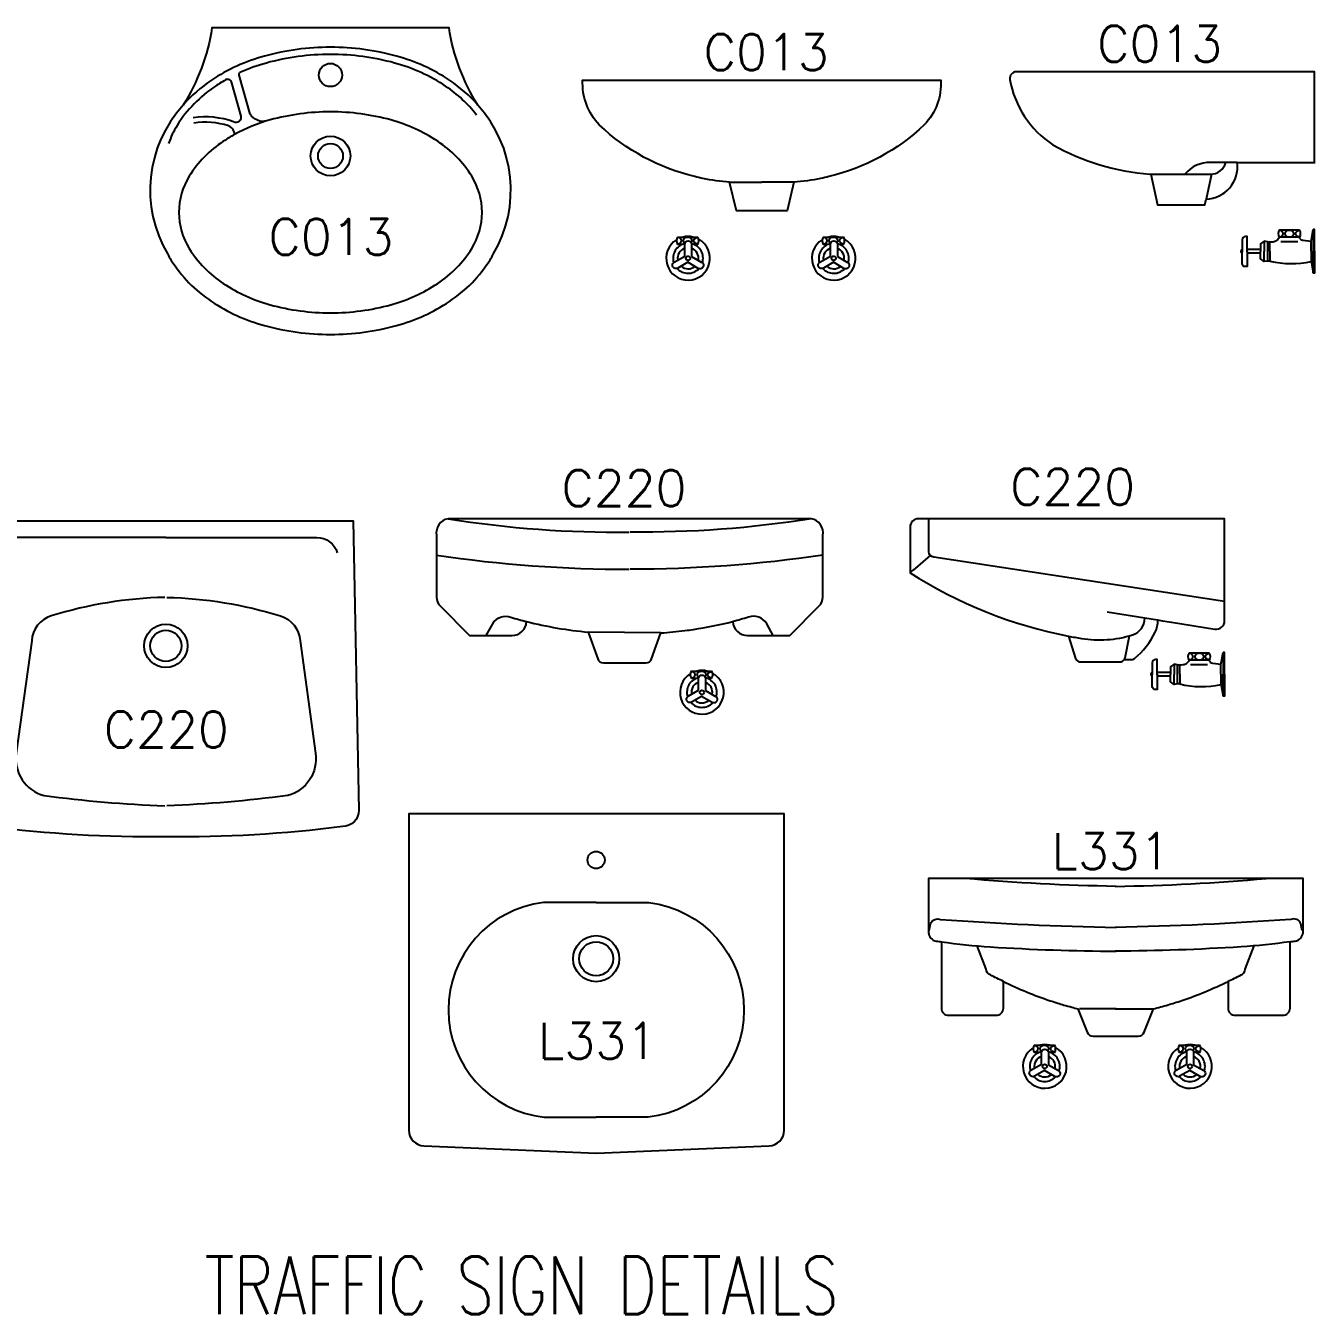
# Model space of a CAD drawing. Header units: inches. Extents: x -2548 to -2391, y 2200 to 2352.
# Drawn here: x -2452.929 to -2448.455, y 2328.611 to 2333.083 of the extents above; entities that cross this region are included whole.
import ezdxf
from ezdxf.enums import TextEntityAlignment as Align

# ---------------------------------------------------------------- set-up
doc = ezdxf.new("R2010")
doc.units = ezdxf.units.IN
doc.header["$MEASUREMENT"] = 0
for name, color, linetype in [('1', 7, 'Continuous'), ('4', 4, 'Continuous'), ('WC-DET1', 15, 'Continuous'), ('WC-DET2', 10, 'Continuous'), ('WC-OUT', 7, 'Continuous'), ('WC-OUTL', 7, 'Continuous'), ('WC-SERIAL', 4, 'Continuous')]:
    doc.layers.add(name, color=color, linetype=linetype)
doc.styles.add('ROMANS', font='romans', dxfattribs={"height": 0.1})

# ---------------------------------------------------------------- blocks, each defined once
blk = doc.blocks.new('TRAFFIC')
at = {"layer": '4', "style": 'ROMANS', "width": 0.75}
blk.add_text('TRAFFIC SIGN DETAILS', height=500, dxfattribs=at).set_placement((12421.01, 15636.284))

msp = doc.modelspace()

# ---------------------------------------------------------------- linework, layer by layer
at = {"color": 1}
for points in [[(-2450.9488, 2330.34757), (-2451.60005, 2330.34757), (-2451.60005, 2329.25029, 0.4019064), (-2451.54737, 2329.19534), (-2450.9488, 2329.17007), (-2450.35023, 2329.19534, 0.4019064), (-2450.29755, 2329.25029), (-2450.29755, 2330.34757)], [(-2449.30001, 2329.67674, 0.0043174), (-2449.27848, 2329.67114), (-2449.2466, 2329.59038, 0.3079221), (-2449.22567, 2329.57614), (-2449.14598, 2329.57614), (-2449.06918, 2329.57614, 0.3079221), (-2449.04826, 2329.59038), (-2449.01638, 2329.67114, 0.0048609), (-2448.99214, 2329.67748, 0.0054167), (-2448.96529, 2329.68508, 0.0043603), (-2448.94379, 2329.69163, 0.0053238), (-2448.91771, 2329.70013, 0.0336665), (-2448.75763, 2329.76649), (-2448.75763, 2329.67364, 0.4142136), (-2448.73263, 2329.64864), (-2448.56763, 2329.64864, 0.4142136), (-2448.54263, 2329.67364), (-2448.54263, 2329.90364, 0.0018558), (-2448.52513, 2329.90614, 0.3303187), (-2448.49723, 2329.93614), (-2448.49723, 2330.12364), (-2449.79723, 2330.12364), (-2449.79723, 2329.93614, 0.3432654), (-2449.76973, 2329.90614, 0.0018558), (-2449.75223, 2329.90364), (-2449.75223, 2329.67364, 0.4142136), (-2449.72723, 2329.64864), (-2449.56223, 2329.64864, 0.4142136), (-2449.53723, 2329.67364), (-2449.53723, 2329.76649, 0.0341973), (-2449.37455, 2329.69926, 0.0053241), (-2449.34845, 2329.69081, 0.00437), (-2449.3269, 2329.6843, 0.00542)]]:
    msp.add_lwpolyline(points, format="xyb", close=True, dxfattribs=at)
at = {"layer": 'WC-DET1', "color": 1}
for points in [[(-2451.36054, 2332.8074, 0.0691767), (-2451.45849, 2332.89397, 0.0795482), (-2451.64258, 2332.97771, 0.0671297), (-2451.87175, 2333.00861, 0.0671297), (-2452.10091, 2332.97771, 0.0795482), (-2452.285, 2332.89397, 0.0691767), (-2452.38296, 2332.8074, 0.1404752)], [(-2451.87175, 2332.08661, 0.0671297), (-2451.66238, 2332.11485, 0.0795482), (-2451.49981, 2332.1888, 0.107134), (-2451.38164, 2332.31025, 0.1404752), (-2451.34575, 2332.43549, 0.1404752), (-2451.38164, 2332.56073, 0.107134), (-2451.49981, 2332.68218, 0.0795482), (-2451.66238, 2332.75613, 0.0671297), (-2451.87175, 2332.78436, 0.0671297), (-2452.08111, 2332.75613, 0.0591876), (-2452.20455, 2332.70591, 0.107134)], [(-2452.20455, 2332.70591, 0.0202651), (-2452.24368, 2332.68218, 0.107134), (-2452.36185, 2332.56073, 0.1404752), (-2452.39775, 2332.43549, 0.1404752), (-2452.36185, 2332.31025, 0.107134), (-2452.24368, 2332.1888, 0.0795482), (-2452.08111, 2332.11485, 0.0671297), (-2451.87175, 2332.08661, 0.0671297)], [(-2449.02604, 2332.56791), (-2448.8187, 2332.56791, 0.3334965), (-2448.76507, 2332.60816, -0.4710046)], [(-2448.72549, 2332.60816), (-2448.8182, 2332.60816, 0.2417855), (-2448.90718, 2332.56791, 1.7553469)], [(-2450.65051, 2332.32443), (-2450.66742, 2332.32443, -0.5105686)], [(-2450.64267, 2332.28381), (-2450.64267, 2332.32418, -1), (-2450.61867, 2332.32418), (-2450.61867, 2332.28208)], [(-2450.59767, 2332.32443), (-2450.61184, 2332.32443, -0.5105686)], [(-2450.14493, 2332.32443), (-2450.16184, 2332.32443, -0.5105686)], [(-2450.13709, 2332.28381), (-2450.13709, 2332.32418, -1), (-2450.11309, 2332.32418), (-2450.11309, 2332.28208)], [(-2450.09209, 2332.32443), (-2450.10626, 2332.32443, -0.5105686)], [(-2448.69145, 2332.29857), (-2448.69145, 2332.35132), (-2448.6972, 2332.35132, 0.4142136), (-2448.70845, 2332.34007), (-2448.70845, 2332.29857)], [(-2448.5742, 2332.34882), (-2448.5797, 2332.34882, -0.3495628), (-2448.61211, 2332.33293, 26.656849)], [(-2448.51595, 2332.34882), (-2448.5742, 2332.34882, -0.5105686)], [(-2448.4697, 2332.33382), (-2448.49794, 2332.33772, -0.3197836), (-2448.5097, 2332.34882), (-2448.51595, 2332.34882, -0.5105686)], [(-2450.63217, 2332.26216), (-2450.66713, 2332.24198, -1), (-2450.67913, 2332.26277), (-2450.64267, 2332.28381)], [(-2450.61867, 2332.28208), (-2450.58372, 2332.2619, -1), (-2450.59572, 2332.24112), (-2450.63217, 2332.26216)], [(-2450.12659, 2332.26216), (-2450.16155, 2332.24198, -1), (-2450.17355, 2332.26277), (-2450.13709, 2332.28381)], [(-2450.11309, 2332.28208), (-2450.07814, 2332.2619, -1), (-2450.09014, 2332.24112), (-2450.12659, 2332.26216)], [(-2448.69145, 2332.30007), (-2448.69145, 2332.24707), (-2448.6972, 2332.24707, -0.4142136), (-2448.70845, 2332.25832), (-2448.70845, 2332.30007)], [(-2448.61211, 2332.26656, 0.1152916), (-2448.46934, 2332.26498, 6.8307177)], [(-2448.76954, 2331.08538), (-2449.77872, 2331.23837, -0.3708034), (-2449.79529, 2331.25765), (-2449.79529, 2331.37188)], [(-2452.44302, 2331.30716), (-2452.96602, 2331.30716, 0.3339545), (-2453.03752, 2331.25341, 1.0448235)], [(-2452.44269, 2331.30716), (-2451.91969, 2331.30716, -0.3339545), (-2451.84819, 2331.25341, -1.0448235)], [(-2451.50383, 2331.24563, 0.0365037), (-2450.83508, 2331.19663, -0.9998346)], [(-2450.16333, 2331.24563, -0.0365037), (-2450.83208, 2331.19663, 0.9998346)], [(-2449.79058, 2331.24493, -0.0100582), (-2449.86079, 2331.18488, 2.7198172)], [(-2452.44652, 2331.09916, 0.0703197), (-2452.84052, 2331.03466, 0.3088316), (-2452.90852, 2330.94866), (-2452.96227, 2330.55791, 0.3761589), (-2452.86552, 2330.41116, 0.021078), (-2452.44652, 2330.37516, 0.4442786)], [(-2452.43919, 2331.09916, -0.0703197), (-2452.04519, 2331.03466, -0.3088316), (-2451.97719, 2330.94866), (-2451.92344, 2330.55791, -0.3761589), (-2452.02019, 2330.41116, -0.021078), (-2452.43919, 2330.37516, -0.4442786)], [(-2451.33158, 2330.96688), (-2451.30883, 2331.00713, -0.3693261), (-2451.24558, 2331.03013, 0.0100383), (-2451.19118, 2331.01523, 1.1422674)], [(-2450.33558, 2330.96688), (-2450.35833, 2331.00713, 0.3693261), (-2450.42158, 2331.03013, -0.0100383), (-2450.47599, 2331.01523, -1.1422674)], [(-2449.17679, 2331.04913), (-2449.0459, 2331.028, 0.4619124)], [(-2449.08954, 2330.96888, 0.3243192), (-2449.04604, 2331.02713, 1.0143076)], [(-2449.0459, 2331.028), (-2449.00184, 2331.02088, 0.4619124)], [(-2449.31139, 2330.96471, 0.0072087), (-2449.26654, 2330.95663, 0.1170439), (-2449.08954, 2330.96888, 0.3243192)], [(-2449.11703, 2330.88378, 0.0844848), (-2449.11481, 2330.88949), (-2449.09921, 2330.96601)], [(-2449.00404, 2330.83054), (-2449.00404, 2330.88329), (-2449.00979, 2330.88329, 0.4142136), (-2449.02104, 2330.87204), (-2449.02104, 2330.83054)], [(-2448.88679, 2330.88079), (-2448.89229, 2330.88079, -0.3495628), (-2448.9247, 2330.8649, 26.656849)], [(-2448.82854, 2330.88079), (-2448.88679, 2330.88079, -0.5105686)], [(-2448.78229, 2330.86579), (-2448.81053, 2330.86969, -0.3197836), (-2448.82229, 2330.88079), (-2448.82854, 2330.88079, -0.5105686)], [(-2450.60238, 2330.81792), (-2450.61929, 2330.81792, -0.5105686)], [(-2450.59454, 2330.77731), (-2450.59454, 2330.81767, -1), (-2450.57054, 2330.81767), (-2450.57054, 2330.77558)], [(-2450.54954, 2330.81792), (-2450.5637, 2330.81792, -0.5105686)], [(-2449.00404, 2330.83204), (-2449.00404, 2330.77904), (-2449.00979, 2330.77904, -0.4142136), (-2449.02104, 2330.79029), (-2449.02104, 2330.83204)], [(-2450.58404, 2330.75566), (-2450.61899, 2330.73548, -1), (-2450.63099, 2330.75626), (-2450.59454, 2330.77731)], [(-2450.57054, 2330.77558), (-2450.53559, 2330.7554, -1), (-2450.54759, 2330.73461), (-2450.58404, 2330.75566)], [(-2448.9247, 2330.79853, 0.1152916), (-2448.78194, 2330.79695, 6.8307177)], [(-2450.95005, 2330.04007), (-2451.13255, 2330.04007, 0.8900775), (-2451.13005, 2329.29507), (-2450.95005, 2329.29507)], [(-2450.95005, 2330.04007), (-2450.76755, 2330.04007, -0.8900775), (-2450.77005, 2329.29507), (-2450.95005, 2329.29507)], [(-2449.79402, 2329.94313), (-2449.78973, 2329.96614, -0.4206653), (-2449.75473, 2329.98114, 0.0127974), (-2449.14598, 2329.95364, 0.9741861)], [(-2448.50083, 2329.94313), (-2448.50513, 2329.96614, 0.4206653), (-2448.54013, 2329.98114, -0.0127974), (-2449.14888, 2329.95364, -0.9741861)], [(-2449.75223, 2329.90364, 0.0179456), (-2449.58223, 2329.88614, 0.0152903), (-2449.14598, 2329.87114, 0.9465036)], [(-2449.53719, 2329.76647, -0.0094658), (-2449.58223, 2329.78864, -0.280416), (-2449.59723, 2329.80864), (-2449.6282, 2329.88966)], [(-2448.54263, 2329.90364, -0.0179456), (-2448.71263, 2329.88614, -0.0152903), (-2449.14888, 2329.87114, -0.9465036)], [(-2448.75766, 2329.76647, 0.0094658), (-2448.71263, 2329.78864, 0.280416), (-2448.69763, 2329.80864), (-2448.66665, 2329.88966)], [(-2449.41281, 2329.51955), (-2449.42973, 2329.51955, -0.5105686)], [(-2449.40498, 2329.47894), (-2449.40498, 2329.5193, -1), (-2449.38098, 2329.5193), (-2449.38098, 2329.47721)], [(-2449.35998, 2329.51955), (-2449.37414, 2329.51955, -0.5105686)], [(-2448.90892, 2329.51955), (-2448.92584, 2329.51955, -0.5105686)], [(-2448.90109, 2329.47894), (-2448.90109, 2329.5193, -1), (-2448.87709, 2329.5193), (-2448.87709, 2329.47721)], [(-2448.85609, 2329.51955), (-2448.87025, 2329.51955, -0.5105686)], [(-2449.39448, 2329.45729), (-2449.42943, 2329.43711, -1), (-2449.44143, 2329.45789), (-2449.40498, 2329.47894)], [(-2449.38098, 2329.47721), (-2449.34602, 2329.45703, -1), (-2449.35802, 2329.43624), (-2449.39448, 2329.45729)], [(-2448.89059, 2329.45729), (-2448.92554, 2329.43711, -1), (-2448.93754, 2329.45789), (-2448.90109, 2329.47894)], [(-2448.87709, 2329.47721), (-2448.84213, 2329.45703, -1), (-2448.85413, 2329.43624), (-2448.89059, 2329.45729)]]:
    msp.add_lwpolyline(points, format="xyb", dxfattribs=at)
for points in [[(-2448.81545, 2332.56791), (-2448.83365, 2332.48177)], [(-2450.48682, 2332.5403), (-2450.37497, 2332.5403)], [(-2450.26312, 2332.5403), (-2450.37497, 2332.5403)], [(-2448.5797, 2332.37432), (-2448.50995, 2332.37432)], [(-2448.4697, 2332.33382), (-2448.4622, 2332.37632)], [(-2448.4572, 2332.30041), (-2448.4572, 2332.37632), (-2448.4622, 2332.37632)], [(-2450.66742, 2332.34993), (-2450.59767, 2332.34993)], [(-2450.16184, 2332.34993), (-2450.09209, 2332.34993)], [(-2448.63245, 2332.33532), (-2448.64445, 2332.32582), (-2448.64445, 2332.30007)], [(-2448.61995, 2332.33307), (-2448.63245, 2332.33532), (-2448.63245, 2332.29981)], [(-2448.61211, 2332.26656), (-2448.61995, 2332.26656), (-2448.61995, 2332.33307), (-2448.61211, 2332.33307)], [(-2448.4697, 2332.30041), (-2448.4697, 2332.33382)], [(-2448.64445, 2332.30682), (-2448.69145, 2332.30682)], [(-2448.64445, 2332.29332), (-2448.69145, 2332.29332)], [(-2448.63245, 2332.26482), (-2448.64445, 2332.27432), (-2448.64445, 2332.30007)], [(-2448.61995, 2332.26656), (-2448.63245, 2332.26482), (-2448.63245, 2332.29981)], [(-2448.4697, 2332.30041), (-2448.4697, 2332.26701)], [(-2448.4572, 2332.30041), (-2448.4572, 2332.22451), (-2448.4622, 2332.22451)], [(-2448.4697, 2332.26701), (-2448.4622, 2332.22451)], [(-2450.72503, 2330.97571), (-2450.97718, 2330.97852)], [(-2448.89229, 2330.90629), (-2448.82254, 2330.90629)], [(-2448.78229, 2330.86579), (-2448.77479, 2330.90829)], [(-2448.76979, 2330.83238), (-2448.76979, 2330.90829), (-2448.77479, 2330.90829)], [(-2450.61929, 2330.84342), (-2450.54954, 2330.84342)], [(-2448.94504, 2330.86729), (-2448.95704, 2330.85779), (-2448.95704, 2330.83204)], [(-2448.93254, 2330.86504), (-2448.94504, 2330.86729), (-2448.94504, 2330.83178)], [(-2448.9247, 2330.79853), (-2448.93254, 2330.79853), (-2448.93254, 2330.86504), (-2448.9247, 2330.86504)], [(-2448.78229, 2330.83238), (-2448.78229, 2330.86579)], [(-2448.95704, 2330.83879), (-2449.00404, 2330.83879)], [(-2448.95704, 2330.82529), (-2449.00404, 2330.82529)], [(-2448.94504, 2330.79679), (-2448.95704, 2330.80629), (-2448.95704, 2330.83204)], [(-2448.93254, 2330.79853), (-2448.94504, 2330.79679), (-2448.94504, 2330.83178)], [(-2448.78229, 2330.83238), (-2448.78229, 2330.79897)], [(-2448.78229, 2330.79897), (-2448.77479, 2330.75647)], [(-2448.76979, 2330.83238), (-2448.76979, 2330.75647), (-2448.77479, 2330.75647)], [(-2449.14598, 2329.67114), (-2449.27282, 2329.67114)], [(-2449.14888, 2329.67114), (-2449.01638, 2329.67114)], [(-2449.42973, 2329.54505), (-2449.35998, 2329.54505)], [(-2448.92584, 2329.54505), (-2448.85609, 2329.54505)]]:
    msp.add_lwpolyline(points, dxfattribs=at)
for centre, radius in [((-2451.87175, 2332.63111), 0.04325), ((-2450.63117, 2332.27602), 0.0075), ((-2450.12559, 2332.27602), 0.0075), ((-2452.44302, 2330.93091), 0.07525), ((-2452.44302, 2330.93091), 0.05386), ((-2450.58304, 2330.76952), 0.0075), ((-2450.95005, 2329.84507), 0.05901), ((-2449.39348, 2329.47114), 0.0075), ((-2448.88959, 2329.47114), 0.0075)]:
    msp.add_circle(centre, radius, dxfattribs=at)
for centre, radius, start, end in [((-2448.5627, 2332.36157), 0.02125, 143.1301, 216.8699), ((-2448.52695, 2332.36157), 0.02125, 323.1301, 36.8699), ((-2450.63117, 2332.27602), 0.07591, 122.03079, 60.70315), ((-2450.63117, 2332.27602), 0.05212, 102.38434, 196.4259), ((-2450.65042, 2332.33718), 0.02125, 143.1301, 216.8699), ((-2450.63117, 2332.27602), 0.07591, 76.81824, 103.18176), ((-2450.63117, 2332.27602), 0.05212, 342.38434, 76.4259), ((-2450.61467, 2332.33718), 0.02125, 323.1301, 36.8699), ((-2450.12559, 2332.27602), 0.07591, 122.03079, 60.70315), ((-2450.12559, 2332.27602), 0.05212, 102.38434, 196.4259), ((-2450.14484, 2332.33718), 0.02125, 143.1301, 216.8699), ((-2450.12559, 2332.27602), 0.07591, 76.81824, 103.18176), ((-2450.12559, 2332.27602), 0.05212, 342.38434, 76.4259), ((-2450.10909, 2332.33718), 0.02125, 323.1301, 36.8699), ((-2450.63117, 2332.27602), 0.03651, 108.36093, 189.97724), ((-2450.63117, 2332.27602), 0.03651, 348.36093, 69.97724), ((-2450.12559, 2332.27602), 0.03651, 108.36093, 189.97724), ((-2450.12559, 2332.27602), 0.03651, 348.36093, 69.97724), ((-2448.70475, 2332.30007), 0.00831, 118.69866, 241.30134), ((-2450.63117, 2332.27602), 0.05212, 222.38434, 316.4259), ((-2450.63117, 2332.27602), 0.03651, 228.36093, 309.97724), ((-2450.12559, 2332.27602), 0.05212, 222.38434, 316.4259), ((-2450.12559, 2332.27602), 0.03651, 228.36093, 309.97724), ((-2448.87529, 2330.89354), 0.02125, 143.1301, 216.8699), ((-2448.83954, 2330.89354), 0.02125, 323.1301, 36.8699), ((-2450.60229, 2330.83067), 0.02125, 143.1301, 216.8699), ((-2450.58304, 2330.76952), 0.07591, 76.81824, 103.18176), ((-2450.56654, 2330.83067), 0.02125, 323.1301, 36.8699), ((-2450.58304, 2330.76952), 0.07591, 122.03079, 60.70315), ((-2450.58304, 2330.76952), 0.05212, 102.38434, 196.4259), ((-2450.58304, 2330.76952), 0.03651, 108.36093, 189.97724), ((-2450.58304, 2330.76952), 0.05212, 342.38434, 76.4259), ((-2450.58304, 2330.76952), 0.03651, 348.36093, 69.97724), ((-2449.01735, 2330.83204), 0.00831, 118.69866, 241.30134), ((-2450.58304, 2330.76952), 0.05212, 222.38434, 316.4259), ((-2450.58304, 2330.76952), 0.03651, 228.36093, 309.97724), ((-2449.39348, 2329.47114), 0.07591, 76.81824, 103.18176), ((-2448.88959, 2329.47114), 0.07591, 76.81824, 103.18176), ((-2449.39348, 2329.47114), 0.07591, 122.03079, 60.70315), ((-2449.39348, 2329.47114), 0.05212, 102.38434, 196.4259), ((-2449.41273, 2329.5323), 0.02125, 143.1301, 216.8699), ((-2449.39348, 2329.47114), 0.03651, 108.36093, 189.97724), ((-2449.39348, 2329.47114), 0.05212, 342.38434, 76.4259), ((-2449.39348, 2329.47114), 0.03651, 348.36093, 69.97724), ((-2449.37698, 2329.5323), 0.02125, 323.1301, 36.8699), ((-2448.88959, 2329.47114), 0.07591, 122.03079, 60.70315), ((-2448.88959, 2329.47114), 0.05212, 102.38434, 196.4259), ((-2448.90884, 2329.5323), 0.02125, 143.1301, 216.8699), ((-2448.88959, 2329.47114), 0.03651, 108.36093, 189.97724), ((-2448.88959, 2329.47114), 0.05212, 342.38434, 76.4259), ((-2448.88959, 2329.47114), 0.03651, 348.36093, 69.97724), ((-2448.87309, 2329.5323), 0.02125, 323.1301, 36.8699), ((-2449.39348, 2329.47114), 0.05212, 222.38434, 316.4259), ((-2449.39348, 2329.47114), 0.03651, 228.36093, 309.97724), ((-2448.88959, 2329.47114), 0.05212, 222.38434, 316.4259), ((-2448.88959, 2329.47114), 0.03651, 228.36093, 309.97724)]:
    msp.add_arc(centre, radius, start, end, dxfattribs=at)
at = {"layer": 'WC-DET2', "color": 1}
for points in [[(-2451.36469, 2332.77309, 0.0822299), (-2451.47224, 2332.87324, 0.0795482), (-2451.64917, 2332.95371, 0.0671297), (-2451.87175, 2332.98373, 0.0671297), (-2452.09432, 2332.95371, 0.0396272), (-2452.1858, 2332.9206, 0.107134)], [(-2452.09227, 2332.75294, -0.3250608), (-2452.1505, 2332.77586), (-2452.18825, 2332.91161, -0.2753166), (-2452.1858, 2332.9206, -0.3555828)], [(-2452.23083, 2332.89786, 0.0192529), (-2452.27125, 2332.87324, 0.107134), (-2452.40415, 2332.73665, 0.060268), (-2452.43331, 2332.67436, 0.1404752)], [(-2452.23083, 2332.89786, -0.396438), (-2452.2165, 2332.88861), (-2452.183, 2332.76961, -0.6547952), (-2452.20775, 2332.74936, 0.1249924), (-2452.3485, 2332.76361, 11.1102067)], [(-2452.22558, 2332.73576, 0.1135758), (-2452.34575, 2332.7452, 0.1241139)], [(-2452.20455, 2332.70591, 0.344826), (-2452.23159, 2332.73757, -59.9958583)], [(-2448.58061, 2332.35014, 0.0550683), (-2448.57594, 2332.35103, 0.0854193), (-2448.57096, 2332.35355, 0.1061728), (-2448.5675, 2332.3575, 0.1276115), (-2448.56645, 2332.36157, 0.1276115), (-2448.5675, 2332.36563, 0.1061728), (-2448.57096, 2332.36958, 0.0854193), (-2448.57594, 2332.37211, 0.0550683), (-2448.58061, 2332.373, 0.0749244)], [(-2448.50904, 2332.35014, -0.0550683), (-2448.51371, 2332.35103, -0.0854193), (-2448.51869, 2332.35355, -0.1061728), (-2448.52215, 2332.3575, -0.1276115), (-2448.5232, 2332.36157, -0.1276115), (-2448.52215, 2332.36563, -0.1061728), (-2448.51869, 2332.36958, -0.0854193), (-2448.51371, 2332.37211, -0.0550683), (-2448.50904, 2332.373, -0.0749244)], [(-2450.66834, 2332.32574, 0.0550683), (-2450.66366, 2332.32664, 0.0854193), (-2450.65868, 2332.32916, 0.1061728), (-2450.65523, 2332.33311, 0.1276115), (-2450.65417, 2332.33718, 0.1276115), (-2450.65523, 2332.34124, 0.1061728), (-2450.65868, 2332.34519, 0.0854193), (-2450.66366, 2332.34771, 0.0550683), (-2450.66834, 2332.34861, 0.0749244)], [(-2450.63255, 2332.34868, 0.0749244), (-2450.63894, 2332.34771, 0.0854193), (-2450.64391, 2332.34519, 0.1061728), (-2450.64737, 2332.34124, 0.1276115), (-2450.64842, 2332.33718, 0.1276115), (-2450.64737, 2332.33311, 0.1061728), (-2450.64391, 2332.32916, 0.0335494), (-2450.64206, 2332.32797, 0.0749244)], [(-2450.62018, 2332.33, 0.0797957), (-2450.61773, 2332.33311, 0.1276115), (-2450.61667, 2332.33718, 0.1276115), (-2450.61773, 2332.34124, 0.1061728), (-2450.62118, 2332.34519, 0.0854193), (-2450.62616, 2332.34771, 0.0749244), (-2450.63255, 2332.34868, 0.0749244)], [(-2450.59676, 2332.32574, -0.0550683), (-2450.60144, 2332.32664, -0.0854193), (-2450.60641, 2332.32916, -0.1061728), (-2450.60987, 2332.33311, -0.1276115), (-2450.61092, 2332.33718, -0.1276115), (-2450.60987, 2332.34124, -0.1061728), (-2450.60641, 2332.34519, -0.0854193), (-2450.60144, 2332.34771, -0.0550683), (-2450.59676, 2332.34861, -0.0749244)], [(-2450.16275, 2332.32574, 0.0550683), (-2450.15808, 2332.32664, 0.0854193), (-2450.1531, 2332.32916, 0.1061728), (-2450.14965, 2332.33311, 0.1276115), (-2450.14859, 2332.33718, 0.1276115), (-2450.14965, 2332.34124, 0.1061728), (-2450.1531, 2332.34519, 0.0854193), (-2450.15808, 2332.34771, 0.0550683), (-2450.16275, 2332.34861, 0.0749244)], [(-2450.12697, 2332.34868, 0.0749244), (-2450.13335, 2332.34771, 0.0854193), (-2450.13833, 2332.34519, 0.1061728), (-2450.14179, 2332.34124, 0.1276115), (-2450.14284, 2332.33718, 0.1276115), (-2450.14179, 2332.33311, 0.1061728), (-2450.13833, 2332.32916, 0.0335494), (-2450.13648, 2332.32797, 0.0749244)], [(-2450.1146, 2332.33, 0.0797957), (-2450.11215, 2332.33311, 0.1276115), (-2450.11109, 2332.33718, 0.1276115), (-2450.11215, 2332.34124, 0.1061728), (-2450.1156, 2332.34519, 0.0854193), (-2450.12058, 2332.34771, 0.0749244), (-2450.12697, 2332.34868, 0.0749244)], [(-2450.09118, 2332.32574, -0.0550683), (-2450.09585, 2332.32664, -0.0854193), (-2450.10083, 2332.32916, -0.1061728), (-2450.10429, 2332.33311, -0.1276115), (-2450.10534, 2332.33718, -0.1276115), (-2450.10429, 2332.34124, -0.1061728), (-2450.10083, 2332.34519, -0.0854193), (-2450.09585, 2332.34771, -0.0550683), (-2450.09118, 2332.34861, -0.0749244)], [(-2451.46383, 2331.37188, 0.0424857), (-2450.83508, 2331.32588, -1.0119607)], [(-2450.20333, 2331.37188, -0.0424857), (-2450.83208, 2331.32588, 1.0119607)], [(-2448.8932, 2330.8821, 0.0550683), (-2448.88853, 2330.883, 0.0854193), (-2448.88355, 2330.88552, 0.1061728), (-2448.8801, 2330.88947, 0.1276115), (-2448.87904, 2330.89354, 0.1276115), (-2448.8801, 2330.8976, 0.1061728), (-2448.88355, 2330.90155, 0.0854193), (-2448.88853, 2330.90407, 0.0550683), (-2448.8932, 2330.90497, 0.0749244)], [(-2448.82163, 2330.8821, -0.0550683), (-2448.82631, 2330.883, -0.0854193), (-2448.83128, 2330.88552, -0.1061728), (-2448.83474, 2330.88947, -0.1276115), (-2448.83579, 2330.89354, -0.1276115), (-2448.83474, 2330.8976, -0.1061728), (-2448.83128, 2330.90155, -0.0854193), (-2448.82631, 2330.90407, -0.0550683), (-2448.82163, 2330.90497, -0.0749244)], [(-2450.6202, 2330.81924, 0.0550683), (-2450.61553, 2330.82013, 0.0854193), (-2450.61055, 2330.82266, 0.1061728), (-2450.60709, 2330.82661, 0.1276115), (-2450.60604, 2330.83067, 0.1276115), (-2450.60709, 2330.83474, 0.1061728), (-2450.61055, 2330.83868, 0.0854193), (-2450.61553, 2330.84121, 0.0550683), (-2450.6202, 2330.8421, 0.0749244)], [(-2450.58442, 2330.84217, 0.0749244), (-2450.5908, 2330.84121, 0.0854193), (-2450.59578, 2330.83868, 0.1061728), (-2450.59924, 2330.83474, 0.1276115), (-2450.60029, 2330.83067, 0.1276115), (-2450.59924, 2330.82661, 0.1061728), (-2450.59578, 2330.82266, 0.0335494), (-2450.59393, 2330.82146, 0.0749244)], [(-2450.57205, 2330.82349, 0.0797957), (-2450.56959, 2330.82661, 0.1276115), (-2450.56854, 2330.83067, 0.1276115), (-2450.56959, 2330.83474, 0.1061728), (-2450.57305, 2330.83868, 0.0854193), (-2450.57803, 2330.84121, 0.0749244), (-2450.58442, 2330.84217, 0.0749244)], [(-2450.54863, 2330.81924, -0.0550683), (-2450.5533, 2330.82013, -0.0854193), (-2450.55828, 2330.82266, -0.1061728), (-2450.56174, 2330.82661, -0.1276115), (-2450.56279, 2330.83067, -0.1276115), (-2450.56174, 2330.83474, -0.1061728), (-2450.55828, 2330.83868, -0.0854193), (-2450.5533, 2330.84121, -0.0550683), (-2450.54863, 2330.8421, -0.0749244)], [(-2449.14598, 2330.09614, -0.0191144), (-2449.66973, 2330.12364, -3.0320022)], [(-2449.14888, 2330.09614, 0.0191144), (-2448.62513, 2330.12364, 3.0320022)], [(-2449.43064, 2329.52087, 0.0550683), (-2449.42596, 2329.52176, 0.0854193), (-2449.42099, 2329.52429, 0.1061728), (-2449.41753, 2329.52823, 0.1276115), (-2449.41648, 2329.5323, 0.1276115), (-2449.41753, 2329.53636, 0.1061728), (-2449.42099, 2329.54031, 0.0854193), (-2449.42596, 2329.54284, 0.0550683), (-2449.43064, 2329.54373, 0.0749244)], [(-2449.39485, 2329.5438, 0.0749244), (-2449.40124, 2329.54284, 0.0854193), (-2449.40621, 2329.54031, 0.1061728), (-2449.40967, 2329.53636, 0.1276115), (-2449.41073, 2329.5323, 0.1276115), (-2449.40967, 2329.52823, 0.1061728), (-2449.40621, 2329.52429, 0.0335494), (-2449.40436, 2329.52309, 0.0749244)], [(-2449.38248, 2329.52512, 0.0797957), (-2449.38003, 2329.52823, 0.1276115), (-2449.37898, 2329.5323, 0.1276115), (-2449.38003, 2329.53636, 0.1061728), (-2449.38349, 2329.54031, 0.0854193), (-2449.38846, 2329.54284, 0.0749244), (-2449.39485, 2329.5438, 0.0749244)], [(-2449.35906, 2329.52087, -0.0550683), (-2449.36374, 2329.52176, -0.0854193), (-2449.36871, 2329.52429, -0.1061728), (-2449.37217, 2329.52823, -0.1276115), (-2449.37323, 2329.5323, -0.1276115), (-2449.37217, 2329.53636, -0.1061728), (-2449.36871, 2329.54031, -0.0854193), (-2449.36374, 2329.54284, -0.0550683), (-2449.35906, 2329.54373, -0.0749244)], [(-2448.92675, 2329.52087, 0.0550683), (-2448.92207, 2329.52176, 0.0854193), (-2448.9171, 2329.52429, 0.1061728), (-2448.91364, 2329.52823, 0.1276115), (-2448.91259, 2329.5323, 0.1276115), (-2448.91364, 2329.53636, 0.1061728), (-2448.9171, 2329.54031, 0.0854193), (-2448.92207, 2329.54284, 0.0550683), (-2448.92675, 2329.54373, 0.0749244)], [(-2448.89096, 2329.5438, 0.0749244), (-2448.89735, 2329.54284, 0.0854193), (-2448.90232, 2329.54031, 0.1061728), (-2448.90578, 2329.53636, 0.1276115), (-2448.90684, 2329.5323, 0.1276115), (-2448.90578, 2329.52823, 0.1061728), (-2448.90232, 2329.52429, 0.0335494), (-2448.90047, 2329.52309, 0.0749244)], [(-2448.87859, 2329.52512, 0.0797957), (-2448.87614, 2329.52823, 0.1276115), (-2448.87509, 2329.5323, 0.1276115), (-2448.87614, 2329.53636, 0.1061728), (-2448.8796, 2329.54031, 0.0854193), (-2448.88457, 2329.54284, 0.0749244), (-2448.89096, 2329.5438, 0.0749244)], [(-2448.85517, 2329.52087, -0.0550683), (-2448.85985, 2329.52176, -0.0854193), (-2448.86482, 2329.52429, -0.1061728), (-2448.86828, 2329.52823, -0.1276115), (-2448.86934, 2329.5323, -0.1276115), (-2448.86828, 2329.53636, -0.1061728), (-2448.86482, 2329.54031, -0.0854193), (-2448.85985, 2329.54284, -0.0550683), (-2448.85517, 2329.54373, -0.0749244)]]:
    msp.add_lwpolyline(points, format="xyb", dxfattribs=at)
for points in [[(-2448.54482, 2332.37307, 0.0749244), (-2448.55121, 2332.37211, 0.0854193), (-2448.55619, 2332.36958, 0.1061728), (-2448.55965, 2332.36563, 0.1276115), (-2448.5607, 2332.36157, 0.1276115), (-2448.55965, 2332.3575, 0.1061728), (-2448.55619, 2332.35355, 0.0854193), (-2448.55121, 2332.35103, 0.0749244), (-2448.54482, 2332.35007, 0.0749244), (-2448.53844, 2332.35103, 0.0854193), (-2448.53346, 2332.35355, 0.1061728), (-2448.53, 2332.3575, 0.1276115), (-2448.52895, 2332.36157, 0.1276115), (-2448.53, 2332.36563, 0.1061728), (-2448.53346, 2332.36958, 0.0854193), (-2448.53844, 2332.37211, 0.0749244)], [(-2448.85742, 2330.90504, 0.0749244), (-2448.86381, 2330.90407, 0.0854193), (-2448.86878, 2330.90155, 0.1061728), (-2448.87224, 2330.8976, 0.1276115), (-2448.87329, 2330.89354, 0.1276115), (-2448.87224, 2330.88947, 0.1061728), (-2448.86878, 2330.88552, 0.0854193), (-2448.86381, 2330.883, 0.0749244), (-2448.85742, 2330.88204, 0.0749244), (-2448.85103, 2330.883, 0.0854193), (-2448.84605, 2330.88552, 0.1061728), (-2448.8426, 2330.88947, 0.1276115), (-2448.84154, 2330.89354, 0.1276115), (-2448.8426, 2330.8976, 0.1061728), (-2448.84605, 2330.90155, 0.0854193), (-2448.85103, 2330.90407, 0.0749244)]]:
    msp.add_lwpolyline(points, format="xyb", close=True, dxfattribs=at)
for points in [[(-2448.4622, 2332.37632), (-2448.4622, 2332.30041)], [(-2448.61211, 2332.30041), (-2448.61211, 2332.33307)], [(-2448.5747, 2332.33432), (-2448.51595, 2332.33432)], [(-2448.61211, 2332.30041), (-2448.61211, 2332.26656)], [(-2448.4622, 2332.22451), (-2448.4622, 2332.30041)], [(-2448.77479, 2330.90829), (-2448.77479, 2330.83238)], [(-2448.9247, 2330.83238), (-2448.9247, 2330.86504)], [(-2448.88729, 2330.86629), (-2448.82854, 2330.86629)], [(-2448.9247, 2330.83238), (-2448.9247, 2330.79853)], [(-2448.77479, 2330.75647), (-2448.77479, 2330.83238)]]:
    msp.add_lwpolyline(points, dxfattribs=at)
for centre, radius in [((-2451.872, 2332.91211), 0.04025), ((-2451.87175, 2332.63111), 0.069), ((-2450.95005, 2330.18757), 0.03), ((-2450.95005, 2329.84507), 0.08)]:
    msp.add_circle(centre, radius, dxfattribs=at)
at = {"layer": 'WC-OUT', "color": 1}
for points in [[(-2452.43655, 2332.29029, 0.018211), (-2452.42525, 2332.27065, 0.107134), (-2452.285, 2332.1265, 0.0795482), (-2452.10091, 2332.04277, 0.0671297), (-2451.87175, 2332.01186, 0.0671297), (-2451.64258, 2332.04277, 0.0795482), (-2451.45849, 2332.1265, 0.107134), (-2451.31824, 2332.27065, 0.018211), (-2451.30694, 2332.29029, 0.3301945), (-2451.36054, 2332.8074, -0.1023943), (-2451.4605, 2333.07565), (-2451.87175, 2333.07565), (-2452.283, 2333.07565, -0.1023943), (-2452.38296, 2332.8074, 0.3301945)], [(-2452.44285, 2330.2677, -0.0345666), (-2453.05552, 2330.30366, -0.4124261), (-2453.11282, 2330.36049), (-2453.09285, 2331.36441), (-2451.79285, 2331.36441), (-2451.77289, 2330.36049, -0.4124261), (-2451.83019, 2330.30366, -0.0345666)], [(-2450.72503, 2330.97571, 0.0148415), (-2450.64203, 2330.9838, 0.0052967), (-2450.61255, 2330.98788, 0.0247982), (-2450.47599, 2331.01523, 0.3964026), (-2450.42458, 2330.96688), (-2450.27808, 2330.96688), (-2450.17589, 2331.06929, 0.1986296), (-2450.16333, 2331.09966), (-2450.16333, 2331.31438, 0.4123382), (-2450.20333, 2331.37188), (-2450.83358, 2331.37188), (-2451.46383, 2331.37188, 0.4123382), (-2451.50383, 2331.31438), (-2451.50383, 2331.09966, 0.1986296), (-2451.49127, 2331.06929), (-2451.38908, 2330.96688), (-2451.24258, 2330.96688, 0.3964026), (-2451.19118, 2331.01523, 0.0386929), (-2450.97718, 2330.97852), (-2450.9447, 2330.88593, 0.3185248), (-2450.92489, 2330.87188), (-2450.90762, 2330.87188), (-2450.85108, 2330.87188), (-2450.79612, 2330.87188), (-2450.77727, 2330.87188, 0.3134269), (-2450.75759, 2330.88556)], [(-2449.83154, 2331.37188, 0.4142136), (-2449.86079, 2331.34263), (-2449.86079, 2331.18488, 0.0944679), (-2449.31139, 2330.96471), (-2449.28661, 2330.88756, 0.3258814), (-2449.26922, 2330.87488), (-2449.13271, 2330.87488, 0.2640033), (-2449.11703, 2330.88378), (-2449.08679, 2330.88378, 0.0058447), (-2449.08216, 2330.88739, 0.1165744), (-2449.01079, 2330.97838, 0.1433589), (-2449.00184, 2331.02088), (-2448.98444, 2331.01807), (-2448.95356, 2331.01309), (-2448.80345, 2330.98885, 0.4619124), (-2448.76954, 2331.01773), (-2448.76954, 2331.37188)]]:
    msp.add_lwpolyline(points, format="xyb", close=True, dxfattribs=at)
msp.add_lwpolyline([(-2448.4572, 2332.60816), (-2448.4572, 2332.92316), (-2449.49228, 2332.92316, 0.4653139), (-2449.51445, 2332.89683, 0.2088929), (-2449.36502, 2332.6703, 0.1093172), (-2449.0287, 2332.56791), (-2449.02604, 2332.56791), (-2449.00195, 2332.46141), (-2448.98545, 2332.46141), (-2448.8537, 2332.46141), (-2448.83795, 2332.46141), (-2448.83365, 2332.48177, 0.4413621), (-2448.72549, 2332.60816), (-2448.45516, 2332.60816)], format="xyb", dxfattribs=at)
at = {"layer": 'WC-OUTL', "color": 1}
msp.add_lwpolyline([(-2450.37634, 2332.89477), (-2449.75384, 2332.89477, -0.2044027), (-2449.81155, 2332.73877, -0.1296738), (-2450.14251, 2332.55934, -0.0099209), (-2450.1711, 2332.55297, -0.0317496), (-2450.26387, 2332.5403), (-2450.28709, 2332.44077), (-2450.3063, 2332.44077), (-2450.37534, 2332.44077), (-2450.44438, 2332.44077), (-2450.46359, 2332.44077), (-2450.48682, 2332.5403, -0.0317496), (-2450.57959, 2332.55297, -0.0099209), (-2450.60817, 2332.55934, -0.1296738), (-2450.93913, 2332.73877, -0.2044027), (-2450.99684, 2332.89477), (-2450.37434, 2332.89477)], format="xyb", dxfattribs=at)

# ---------------------------------------------------------------- block references
at = {"layer": '1', "xscale": 0.0003999999998995918, "yscale": 0.0003999999998995918, "zscale": 0.0003999999998995918}
msp.add_blockref('TRAFFIC', (-2457.27696, 2322.35659), dxfattribs=at)

# ---------------------------------------------------------------- texts
at = {"layer": 'WC-SERIAL', "color": 1, "style": 'ROMANS', "flags": 8}
for tag, text, p in [('C013', 'C013', (-2448.99482, 2333.02054)), ('C013', 'C013', (-2450.36009, 2332.99152)), ('C013', 'C013', (-2451.87025, 2332.35036)), ('C220', 'C220', (-2450.85333, 2331.47813)), ('C220', 'C220', (-2449.29679, 2331.48313)), ('C220', 'C220', (-2452.44152, 2330.64016)), ('L331', 'L331', (-2449.16348, 2330.21864)), ('L331', 'L331', (-2450.9453, 2329.56032))]:
    msp.add_attdef(tag, text=text, height=0.125, dxfattribs=at).set_placement(p, align=Align.MIDDLE)

doc.saveas('drawing.dxf')
